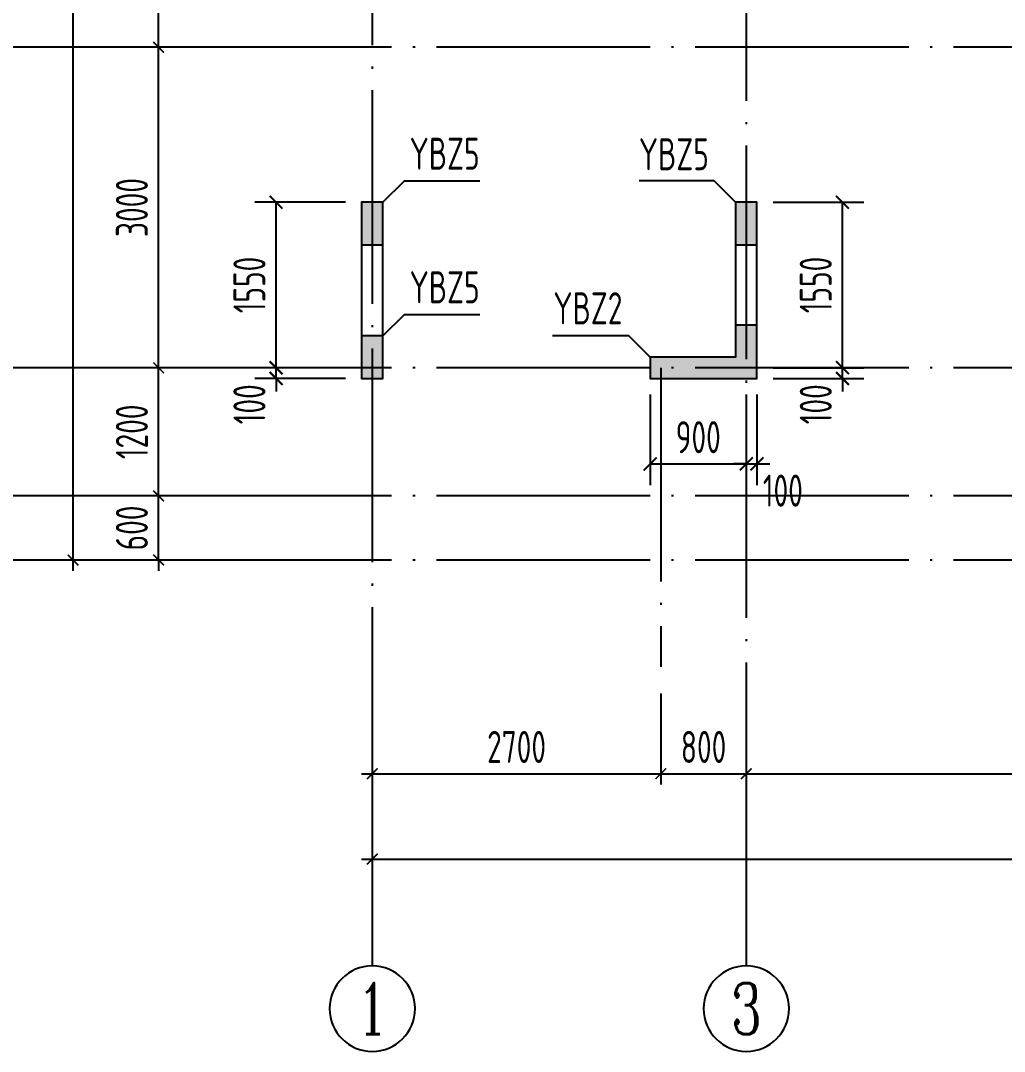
# Model space of a CAD drawing. Extents: x -812054 to 22247, y -644080 to 1003627.
# Drawn here: x -484306 to -475100, y -228678 to -219028 of the extents above; entities that cross this region are included whole.
import ezdxf
from ezdxf.enums import TextEntityAlignment as Align

# ---------------------------------------------------------------- set-up
doc = ezdxf.new("R2010")
doc.units = 0
doc.header["$LTSCALE"] = 1000
doc.linetypes.add('DOTE', pattern=[2.42, 2, -0.2, 0.02, -0.2])
doc.layers.get('0').update_dxf_attribs({"linetype": 'CONTINUOUS'})
doc.layers.get('DEFPOINTS').update_dxf_attribs({"linetype": 'CONTINUOUS'})
for name, color, linetype in [('A-AXIS', 1, 'CONTINUOUS'), ('A-DOTE', 10, 'DOTE'), ('AXIS_NUM', 7, 'CONTINUOUS'), ('S-Q墙实线', 6, 'CONTINUOUS'), ('S-Q墙标注', 3, 'CONTINUOUS'), ('S-X详图填充', 252, 'CONTINUOUS'), ('S-X详图实线', 4, 'CONTINUOUS'), ('S-Y一般标注', 3, 'CONTINUOUS'), ('S-Z柱编号', 6, 'CONTINUOUS')]:
    doc.layers.add(name, color=color, linetype=linetype)
doc.styles.add('TSSD_Axis', font='complex.shx', dxfattribs={"width": 0.7, "bigfont": 'hztxt.shx'})
doc.styles.add('TSSD_DIMENSION', font='Tssdeng.shx', dxfattribs={"width": 0.7, "bigfont": 'tssdchn.shx'})
doc.styles.add('TSSD_REIN', font='tssdeng.shx', dxfattribs={"width": 0.7, "height": 300, "bigfont": 'tssdchn.shx'})
doc.styles.add('结构文字', font='zstxt.shx', dxfattribs={"width": 0.7, "bigfont": 'zshz.shx'})
doc.dimstyles.new('STRUCK', dxfattribs={"dimtxt": 400, "dimasz": 121, "dimexe": 200, "dimexo": 150, "dimgap": 115, "dimtad": 1, "dimdec": 0, "dimdsep": 46, "dimtxsty": '结构文字', "dimblk": 'ARCHTICK', "dimcen": 400, "dimclrd": 3, "dimclre": 3, "dimclrt": 7, "dimadec": 0, "dimazin": 0, "dimtfac": 1, "dimtdec": 0, "dimtix": 1, "dimtmove": 2, "dimatfit": 3, "dimldrblk": '_DIMX', "dimfxl": 1, "dimtolj": 1, "dimtzin": 0, "dimarcsym": 0})
doc.dimstyles.new('TSSD_100_100', dxfattribs={"dimtxt": 300, "dimasz": 100, "dimexe": 100, "dimexo": 250, "dimgap": 100, "dimtad": 1, "dimdec": 0, "dimzin": 0, "dimdsep": 46, "dimtxsty": 'TSSD_DIMENSION', "dimblk": 'ARCHTICK', "dimcen": 0, "dimdle": 100, "dimclrt": 7, "dimadec": 0, "dimazin": 0, "dimtfac": 1, "dimtdec": 0, "dimtix": 1, "dimtmove": 2, "dimatfit": 3, "dimldrblk": 'ARCHTICK', "dimfxl": 1, "dimtolj": 1, "dimtzin": 0, "dimarcsym": 0})

# ---------------------------------------------------------------- blocks, each defined once
blk = doc.blocks.new('_ArchTick')
at = {"color": 0, "linetype": 'ByBlock', "const_width": 0.15}
blk.add_lwpolyline([(-0.5, -0.5), (0.5, 0.5)], dxfattribs=at)
blk = doc.blocks.new('*D86')
at = {"layer": 'DEFPOINTS', "color": 0, "transparency": 16777216}
for p in [(2600, 5200), (3600, 5200), (3600, 4600)]:
    blk.add_point(p, dxfattribs=at)
at = {"layer": 'S-Y一般标注', "color": 0, "lineweight": -2, "transparency": 16777216}
for p, q in [((2600, 5200), (2600, 5300)), ((3350, 5200), (2500, 5200)), ((2600, 4600), (2600, 5200)), ((3350, 4600), (2500, 4600)), ((2600, 4600), (2600, 4500))]:
    blk.add_line(p, q, dxfattribs=at)
at = {"layer": 'S-Y一般标注', "color": 0, "lineweight": -2, "transparency": 16777216, "xscale": 100, "yscale": 100, "zscale": 100}
for p, rotation in [((2600, 5200), 270), ((2600, 4600), 90)]:
    blk.add_blockref('_ArchTick', p, dxfattribs=dict(at, rotation=rotation))
at = {"layer": 'S-Y一般标注', "color": 7, "transparency": 16777216, "insert": (2350, 4900), "char_height": 300, "attachment_point": 5, "rotation": 90, "style": 'TSSD_DIMENSION'}
blk.add_mtext('\\A1;600', dxfattribs=at)
blk = doc.blocks.new('*D87')
at = {"layer": 'DEFPOINTS', "color": 0, "transparency": 16777216}
for p in [(2600, 10900), (3600, 10900), (3600, 9400)]:
    blk.add_point(p, dxfattribs=at)
at = {"layer": 'S-Y一般标注', "color": 0, "lineweight": -2, "transparency": 16777216}
for p, q in [((2600, 9300), (2600, 11000)), ((3350, 10900), (2500, 10900)), ((3350, 9400), (2500, 9400))]:
    blk.add_line(p, q, dxfattribs=at)
at = {"layer": 'S-Y一般标注', "color": 0, "lineweight": -2, "transparency": 16777216, "xscale": 100, "yscale": 100, "zscale": 100}
for p, rotation in [((2600, 10900), 90), ((2600, 9400), 270)]:
    blk.add_blockref('_ArchTick', p, dxfattribs=dict(at, rotation=rotation))
at = {"layer": 'S-Y一般标注', "color": 7, "transparency": 16777216, "insert": (2350, 10150), "char_height": 300, "attachment_point": 5, "rotation": 90, "style": 'TSSD_DIMENSION'}
blk.add_mtext('\\A1;1500', dxfattribs=at)
blk = doc.blocks.new('*D92')
at = {"layer": 'DEFPOINTS', "color": 0, "transparency": 16777216}
for p in [(1800, 20100), (3600, 20100), (3600, 4600)]:
    blk.add_point(p, dxfattribs=at)
at = {"layer": 'S-Y一般标注', "color": 0, "lineweight": -2, "transparency": 16777216}
for p, q in [((1800, 4500), (1800, 20200)), ((3350, 20100), (1700, 20100)), ((3350, 4600), (1700, 4600))]:
    blk.add_line(p, q, dxfattribs=at)
at = {"layer": 'S-Y一般标注', "color": 0, "lineweight": -2, "transparency": 16777216, "xscale": 100, "yscale": 100, "zscale": 100}
for p, rotation in [((1800, 20100), 90), ((1800, 4600), 270)]:
    blk.add_blockref('_ArchTick', p, dxfattribs=dict(at, rotation=rotation))
at = {"layer": 'S-Y一般标注', "color": 7, "transparency": 16777216, "insert": (1550, 12350), "char_height": 300, "attachment_point": 5, "rotation": 90, "style": 'TSSD_DIMENSION'}
blk.add_mtext('\\A1;15500', dxfattribs=at)
blk = doc.blocks.new('*D96')
at = {"layer": 'DEFPOINTS', "color": 0, "transparency": 16777216}
for p in [(2600, 6400), (3600, 6400), (3600, 5200)]:
    blk.add_point(p, dxfattribs=at)
at = {"layer": 'S-Y一般标注', "color": 0, "lineweight": -2, "transparency": 16777216}
for p, q in [((2600, 5100), (2600, 6500)), ((3350, 6400), (2500, 6400)), ((3350, 5200), (2500, 5200))]:
    blk.add_line(p, q, dxfattribs=at)
at = {"layer": 'S-Y一般标注', "color": 0, "lineweight": -2, "transparency": 16777216, "xscale": 100, "yscale": 100, "zscale": 100}
for p, rotation in [((2600, 6400), 90), ((2600, 5200), 270)]:
    blk.add_blockref('_ArchTick', p, dxfattribs=dict(at, rotation=rotation))
at = {"layer": 'S-Y一般标注', "color": 7, "transparency": 16777216, "insert": (2350, 5800), "char_height": 300, "attachment_point": 5, "rotation": 90, "style": 'TSSD_DIMENSION'}
blk.add_mtext('\\A1;1200', dxfattribs=at)
blk = doc.blocks.new('*D97')
at = {"layer": 'DEFPOINTS', "color": 0, "transparency": 16777216}
for p in [(2600, 9400), (3600, 9400), (3600, 6400)]:
    blk.add_point(p, dxfattribs=at)
at = {"layer": 'S-Y一般标注', "color": 0, "lineweight": -2, "transparency": 16777216}
for p, q in [((2600, 6300), (2600, 9500)), ((3350, 9400), (2500, 9400)), ((3350, 6400), (2500, 6400))]:
    blk.add_line(p, q, dxfattribs=at)
at = {"layer": 'S-Y一般标注', "color": 0, "lineweight": -2, "transparency": 16777216, "xscale": 100, "yscale": 100, "zscale": 100}
for p, rotation in [((2600, 9400), 90), ((2600, 6400), 270)]:
    blk.add_blockref('_ArchTick', p, dxfattribs=dict(at, rotation=rotation))
at = {"layer": 'S-Y一般标注', "color": 7, "transparency": 16777216, "insert": (2350, 7900), "char_height": 300, "attachment_point": 5, "rotation": 90, "style": 'TSSD_DIMENSION'}
blk.add_mtext('\\A1;3000', dxfattribs=at)
blk = doc.blocks.new('ts_axno')
at = {"color": 0, "linetype": 'ByBlock', "lineweight": -2}
blk.add_circle((0, 0), 0.5, dxfattribs=at)
at = {"color": 0, "linetype": 'ByBlock', "lineweight": -2, "style": 'TSSD_Axis', "width": 0.7}
blk.add_attdef('A', text='', height=0.6, dxfattribs=at).set_placement((0, 0), align=Align.MIDDLE_CENTER)
blk = doc.blocks.new('*D102')
at = {"layer": 'DEFPOINTS', "color": 0, "transparency": 16777216}
for p in [(7300, 3600), (8100, 3600), (8100, 2600)]:
    blk.add_point(p, dxfattribs=at)
at = {"layer": 'S-Y一般标注', "color": 0, "lineweight": -2, "transparency": 16777216}
for p, q in [((7300, 3350), (7300, 2500)), ((8100, 3350), (8100, 2500)), ((7200, 2600), (8200, 2600))]:
    blk.add_line(p, q, dxfattribs=at)
at = {"layer": 'S-Y一般标注', "color": 0, "lineweight": -2, "transparency": 16777216, "xscale": 100, "yscale": 100, "zscale": 100, "rotation": 180}
blk.add_blockref('_ArchTick', (7300, 2600), dxfattribs=at)
at = {"layer": 'S-Y一般标注', "color": 0, "lineweight": -2, "transparency": 16777216, "xscale": 100, "yscale": 100, "zscale": 100}
blk.add_blockref('_ArchTick', (8100, 2600), dxfattribs=at)
at = {"layer": 'S-Y一般标注', "color": 7, "transparency": 16777216, "insert": (7700, 2850), "char_height": 300, "attachment_point": 5, "style": 'TSSD_DIMENSION'}
blk.add_mtext('\\A1;800', dxfattribs=at)
blk = doc.blocks.new('*D103')
at = {"layer": 'DEFPOINTS', "color": 0, "transparency": 16777216}
for p in [(8100, 3600), (13900, 3600), (13900, 2600)]:
    blk.add_point(p, dxfattribs=at)
at = {"layer": 'S-Y一般标注', "color": 0, "lineweight": -2, "transparency": 16777216}
for p, q in [((8100, 3350), (8100, 2500)), ((13900, 3350), (13900, 2500)), ((8000, 2600), (14000, 2600))]:
    blk.add_line(p, q, dxfattribs=at)
at = {"layer": 'S-Y一般标注', "color": 0, "lineweight": -2, "transparency": 16777216, "xscale": 100, "yscale": 100, "zscale": 100, "rotation": 180}
blk.add_blockref('_ArchTick', (8100, 2600), dxfattribs=at)
at = {"layer": 'S-Y一般标注', "color": 0, "lineweight": -2, "transparency": 16777216, "xscale": 100, "yscale": 100, "zscale": 100}
blk.add_blockref('_ArchTick', (13900, 2600), dxfattribs=at)
at = {"layer": 'S-Y一般标注', "color": 7, "transparency": 16777216, "insert": (11000, 2850), "char_height": 300, "attachment_point": 5, "style": 'TSSD_DIMENSION'}
blk.add_mtext('\\A1;5800', dxfattribs=at)
blk = doc.blocks.new('*D114')
at = {"layer": 'DEFPOINTS', "color": 0, "transparency": 16777216}
for p in [(4600, 3600), (54600, 3600), (54600, 1800)]:
    blk.add_point(p, dxfattribs=at)
at = {"layer": 'S-Y一般标注', "color": 0, "lineweight": -2, "transparency": 16777216}
for p, q in [((4600, 3350), (4600, 1700)), ((54600, 3350), (54600, 1700)), ((4500, 1800), (54700, 1800))]:
    blk.add_line(p, q, dxfattribs=at)
at = {"layer": 'S-Y一般标注', "color": 0, "lineweight": -2, "transparency": 16777216, "xscale": 100, "yscale": 100, "zscale": 100, "rotation": 180}
blk.add_blockref('_ArchTick', (4600, 1800), dxfattribs=at)
at = {"layer": 'S-Y一般标注', "color": 0, "lineweight": -2, "transparency": 16777216, "xscale": 100, "yscale": 100, "zscale": 100}
blk.add_blockref('_ArchTick', (54600, 1800), dxfattribs=at)
at = {"layer": 'S-Y一般标注', "color": 7, "transparency": 16777216, "insert": (29600, 2050), "char_height": 300, "attachment_point": 5, "style": 'TSSD_DIMENSION'}
blk.add_mtext('\\A1;50000', dxfattribs=at)
blk = doc.blocks.new('*D116')
at = {"layer": 'DEFPOINTS', "color": 0, "transparency": 16777216}
for p in [(4600, 3600), (7300, 3600), (7300, 2600)]:
    blk.add_point(p, dxfattribs=at)
at = {"layer": 'S-Y一般标注', "color": 0, "lineweight": -2, "transparency": 16777216}
for p, q in [((4600, 3350), (4600, 2500)), ((7300, 3350), (7300, 2500)), ((4500, 2600), (7400, 2600))]:
    blk.add_line(p, q, dxfattribs=at)
at = {"layer": 'S-Y一般标注', "color": 0, "lineweight": -2, "transparency": 16777216, "xscale": 100, "yscale": 100, "zscale": 100, "rotation": 180}
blk.add_blockref('_ArchTick', (4600, 2600), dxfattribs=at)
at = {"layer": 'S-Y一般标注', "color": 0, "lineweight": -2, "transparency": 16777216, "xscale": 100, "yscale": 100, "zscale": 100}
blk.add_blockref('_ArchTick', (7300, 2600), dxfattribs=at)
at = {"layer": 'S-Y一般标注', "color": 7, "transparency": 16777216, "insert": (5950, 2850), "char_height": 300, "attachment_point": 5, "style": 'TSSD_DIMENSION'}
blk.add_mtext('\\A1;2700', dxfattribs=at)
blk = doc.blocks.new('*D1851')
at = {"layer": 'DEFPOINTS', "color": 0, "transparency": 16777216}
for p in [(-481915.3, -222278.3), (-481115.3, -222278.3), (-481115.3, -222378.3)]:
    blk.add_point(p, dxfattribs=at)
at = {"layer": 'S-Q墙标注', "color": 3, "lineweight": -2, "transparency": 16777216}
for p, q in [((-481915.3, -222278.3), (-481915.3, -222157.3)), ((-481265.3, -222278.3), (-482115.3, -222278.3)), ((-481915.3, -222378.3), (-481915.3, -222278.3)), ((-481265.3, -222378.3), (-482115.3, -222378.3)), ((-481915.3, -222378.3), (-481915.3, -222499.3))]:
    blk.add_line(p, q, dxfattribs=at)
at = {"layer": 'S-Q墙标注', "color": 3, "lineweight": -2, "transparency": 16777216, "xscale": 121, "yscale": 121, "zscale": 121}
for p, rotation in [((-481915.3, -222278.3), 270), ((-481915.3, -222378.3), 90)]:
    blk.add_blockref('_ArchTick', p, dxfattribs=dict(at, rotation=rotation))
at = {"layer": 'S-Q墙标注', "color": 7, "transparency": 16777216, "insert": (-482165.3, -222620.2), "char_height": 300, "attachment_point": 5, "rotation": 90, "style": 'TSSD_REIN'}
blk.add_mtext('\\A1;100', dxfattribs=at)
blk = doc.blocks.new('_DIMX')
blk.add_line((-150, 0), (150, 0))
at = {"const_width": 50}
blk.add_lwpolyline([(-70, -70), (70, 70)], dxfattribs=at)
blk = doc.blocks.new('*D1852')
at = {"layer": 'DEFPOINTS', "color": 0, "transparency": 16777216}
for p in [(-481915.3, -220728.3), (-481115.3, -220728.3), (-481115.3, -222278.3)]:
    blk.add_point(p, dxfattribs=at)
at = {"layer": 'S-Q墙标注', "color": 3, "lineweight": -2, "transparency": 16777216}
for p, q in [((-481265.3, -220728.3), (-482115.3, -220728.3)), ((-481915.3, -222278.3), (-481915.3, -220728.3)), ((-481265.3, -222278.3), (-482115.3, -222278.3))]:
    blk.add_line(p, q, dxfattribs=at)
at = {"layer": 'S-Q墙标注', "color": 3, "lineweight": -2, "transparency": 16777216, "xscale": 121, "yscale": 121, "zscale": 121}
for p, rotation in [((-481915.3, -220728.3), 90), ((-481915.3, -222278.3), 270)]:
    blk.add_blockref('_ArchTick', p, dxfattribs=dict(at, rotation=rotation))
at = {"layer": 'S-Q墙标注', "color": 7, "transparency": 16777216, "insert": (-482165.3, -221503.3), "char_height": 300, "attachment_point": 5, "rotation": 90, "style": 'TSSD_REIN'}
blk.add_mtext('\\A1;1550', dxfattribs=at)
blk = doc.blocks.new('*D1855')
at = {"layer": 'DEFPOINTS', "color": 0, "transparency": 16777216}
for p in [(-477415.3, -222278.3), (-476615.3, -222278.3), (-477415.3, -222378.3)]:
    blk.add_point(p, dxfattribs=at)
at = {"layer": 'S-Q墙标注', "color": 3, "lineweight": -2, "transparency": 16777216}
for p, q in [((-476615.3, -222278.3), (-476615.3, -222157.3)), ((-477265.3, -222278.3), (-476415.3, -222278.3)), ((-476615.3, -222378.3), (-476615.3, -222278.3)), ((-477265.3, -222378.3), (-476415.3, -222378.3)), ((-476615.3, -222378.3), (-476615.3, -222499.3))]:
    blk.add_line(p, q, dxfattribs=at)
at = {"layer": 'S-Q墙标注', "color": 3, "lineweight": -2, "transparency": 16777216, "xscale": 121, "yscale": 121, "zscale": 121}
for p, rotation in [((-476615.3, -222278.3), 270), ((-476615.3, -222378.3), 90)]:
    blk.add_blockref('_ArchTick', p, dxfattribs=dict(at, rotation=rotation))
at = {"layer": 'S-Q墙标注', "color": 7, "transparency": 16777216, "insert": (-476865.3, -222620.2), "char_height": 300, "attachment_point": 5, "rotation": 90, "style": 'TSSD_REIN'}
blk.add_mtext('\\A1;100', dxfattribs=at)
blk = doc.blocks.new('*D1856')
at = {"layer": 'DEFPOINTS', "color": 0, "transparency": 16777216}
for p in [(-477415.3, -220728.3), (-476615.3, -220728.3), (-477415.3, -222278.3)]:
    blk.add_point(p, dxfattribs=at)
at = {"layer": 'S-Q墙标注', "color": 3, "lineweight": -2, "transparency": 16777216}
for p, q in [((-477265.3, -220728.3), (-476415.3, -220728.3)), ((-476615.3, -222278.3), (-476615.3, -220728.3)), ((-477265.3, -222278.3), (-476415.3, -222278.3))]:
    blk.add_line(p, q, dxfattribs=at)
at = {"layer": 'S-Q墙标注', "color": 3, "lineweight": -2, "transparency": 16777216, "xscale": 121, "yscale": 121, "zscale": 121}
for p, rotation in [((-476615.3, -220728.3), 90), ((-476615.3, -222278.3), 270)]:
    blk.add_blockref('_ArchTick', p, dxfattribs=dict(at, rotation=rotation))
at = {"layer": 'S-Q墙标注', "color": 7, "transparency": 16777216, "insert": (-476865.3, -221503.3), "char_height": 300, "attachment_point": 5, "rotation": 90, "style": 'TSSD_REIN'}
blk.add_mtext('\\A1;1550', dxfattribs=at)
blk = doc.blocks.new('*D1857')
at = {"layer": 'DEFPOINTS', "color": 0, "transparency": 16777216}
for p in [(-478415.3, -222378.3), (-477515.3, -222378.3), (-477515.3, -223178.3)]:
    blk.add_point(p, dxfattribs=at)
at = {"layer": 'S-Q墙标注', "color": 3, "lineweight": -2, "transparency": 16777216}
for p, q in [((-478415.3, -222528.3), (-478415.3, -223378.3)), ((-477515.3, -222528.3), (-477515.3, -223378.3)), ((-478415.3, -223178.3), (-477515.3, -223178.3))]:
    blk.add_line(p, q, dxfattribs=at)
at = {"layer": 'S-Q墙标注', "color": 3, "lineweight": -2, "transparency": 16777216, "xscale": 121, "yscale": 121, "zscale": 121, "rotation": 180}
blk.add_blockref('_ArchTick', (-478415.3, -223178.3), dxfattribs=at)
at = {"layer": 'S-Q墙标注', "color": 3, "lineweight": -2, "transparency": 16777216, "xscale": 121, "yscale": 121, "zscale": 121}
blk.add_blockref('_ArchTick', (-477515.3, -223178.3), dxfattribs=at)
at = {"layer": 'S-Q墙标注', "color": 7, "transparency": 16777216, "insert": (-477965.3, -222928.3), "char_height": 300, "attachment_point": 5, "style": 'TSSD_REIN'}
blk.add_mtext('\\A1;900', dxfattribs=at)
blk = doc.blocks.new('*D1858')
at = {"layer": 'DEFPOINTS', "color": 0, "transparency": 16777216}
for p in [(-477515.3, -222378.3), (-477415.3, -222378.3), (-477415.3, -223178.3)]:
    blk.add_point(p, dxfattribs=at)
at = {"layer": 'S-Q墙标注', "color": 3, "lineweight": -2, "transparency": 16777216}
for p, q in [((-477515.3, -222528.3), (-477515.3, -223378.3)), ((-477415.3, -222528.3), (-477415.3, -223378.3)), ((-477515.3, -223178.3), (-477636.3, -223178.3)), ((-477515.3, -223178.3), (-477415.3, -223178.3)), ((-477415.3, -223178.3), (-477294.3, -223178.3))]:
    blk.add_line(p, q, dxfattribs=at)
at = {"layer": 'S-Q墙标注', "color": 3, "lineweight": -2, "transparency": 16777216, "xscale": 121, "yscale": 121, "zscale": 121}
blk.add_blockref('_ArchTick', (-477515.3, -223178.3), dxfattribs=at)
at = {"layer": 'S-Q墙标注', "color": 3, "lineweight": -2, "transparency": 16777216, "xscale": 121, "yscale": 121, "zscale": 121, "rotation": 180}
blk.add_blockref('_ArchTick', (-477415.3, -223178.3), dxfattribs=at)
at = {"layer": 'S-Q墙标注', "color": 7, "transparency": 16777216, "insert": (-477173.4, -223428.3), "char_height": 300, "attachment_point": 5, "style": 'TSSD_REIN'}
blk.add_mtext('\\A1;100', dxfattribs=at)
blk = doc.blocks.new('20210726.16350016')
at = {"layer": 'A-AXIS'}
for p, q in [((3600, 9400), (800, 9400)), ((3600, 6400), (800, 6400)), ((3600, 5200), (800, 5200)), ((3600, 4600), (800, 4600)), ((4600, 3600), (4600, 800)), ((8100, 3600), (8100, 800))]:
    blk.add_line(p, q, dxfattribs=at)
at = {"layer": 'A-DOTE'}
for p, q in [((4600, 21100), (4600, 3600)), ((8100, 10900), (8100, 3600)), ((55600, 9400), (3600, 9400)), ((55600, 6400), (3600, 6400)), ((7300, 6400), (7300, 3600)), ((55600, 5200), (3600, 5200)), ((55600, 4600), (3600, 4600))]:
    blk.add_line(p, q, dxfattribs=at)
at = {"layer": 'A-AXIS'}
ref = blk.add_blockref('ts_axno', (4600, 400), dxfattribs=dict(at, xscale=-800, yscale=800, zscale=800, rotation=180))
ref.add_attrib('1', '1', dxfattribs={"layer": 'AXIS_NUM', "height": 480, "style": 'TSSD_Axis', "width": 0.7}).set_placement((4600, 400), align=Align.MIDDLE_CENTER)
ref = blk.add_blockref('ts_axno', (8100, 400), dxfattribs=dict(at, xscale=-800, yscale=800, zscale=800, rotation=180))
ref.add_attrib('2', '3', dxfattribs={"layer": 'AXIS_NUM', "height": 480, "style": 'TSSD_Axis', "width": 0.7}).set_placement((8100, 400), align=Align.MIDDLE_CENTER)
at = {"layer": 'S-Y一般标注'}
for base, p1, p2, picture, middle in [((1800, 20100), (3600, 4600), (3600, 20100), '*D92', (1550, 12350)), ((2600, 10900), (3600, 9400), (3600, 10900), '*D87', (2350, 10150)), ((2600, 9400), (3600, 6400), (3600, 9400), '*D97', (2350, 7900)), ((2600, 6400), (3600, 5200), (3600, 6400), '*D96', (2350, 5800)), ((2600, 5200), (3600, 4600), (3600, 5200), '*D86', (2350, 4900))]:
    dim = blk.add_linear_dim(base=base, p1=p1, p2=p2, angle=90, dimstyle='TSSD_100_100', dxfattribs=at)
    dim.commit()
    dim.dimension.update_dxf_attribs({"geometry": picture, "text_midpoint": middle})
for base, p1, p2, picture, middle in [((54600, 1800), (4600, 3600), (54600, 3600), '*D114', (29600, 2050)), ((7300, 2600), (4600, 3600), (7300, 3600), '*D116', (5950, 2850)), ((8100, 2600), (7300, 3600), (8100, 3600), '*D102', (7700, 2850)), ((13900, 2600), (8100, 3600), (13900, 3600), '*D103', (11000, 2850))]:
    dim = blk.add_linear_dim(base=base, p1=p1, p2=p2, dimstyle='TSSD_100_100', dxfattribs=at)
    dim.commit()
    dim.dimension.update_dxf_attribs({"geometry": picture, "text_midpoint": middle})

msp = doc.modelspace()

# ---------------------------------------------------------------- hatches: boundary and pattern name
at = {"layer": 'S-X详图填充'}
h = msp.add_hatch(color=256, dxfattribs=at)
h.dxf.hatch_style = 1
h.paths.add_polyline_path([(-481115.31, -221128.3), (-480915.31, -221128.3), (-480915.31, -220728.3), (-481115.31, -220728.3)])
h = msp.add_hatch(color=256, dxfattribs=at)
h.dxf.hatch_style = 1
h.paths.add_polyline_path([(-477615.31, -221128.26), (-477415.31, -221128.26), (-477415.31, -220728.26), (-477615.31, -220728.26)])
h = msp.add_hatch(color=256, dxfattribs=at)
h.dxf.hatch_style = 1
h.paths.add_polyline_path([(-477415.31, -221878.26), (-477615.31, -221878.26), (-477615.31, -222178.26), (-478415.31, -222178.26), (-478415.31, -222378.26), (-477415.31, -222378.26)])
h = msp.add_hatch(color=256, dxfattribs=at)
h.dxf.hatch_style = 1
h.paths.add_polyline_path([(-480915.31, -221978.26), (-481115.31, -221978.26), (-481115.31, -222378.26), (-480915.31, -222378.26)])

# ---------------------------------------------------------------- linework, layer by layer
at = {"layer": 'S-Q墙实线'}
msp.add_lwpolyline([(-480915.31, -222378.26), (-480915.31, -220728.3), (-481115.31, -220728.3), (-481115.31, -222378.26)], close=True, dxfattribs=at)
msp.add_lwpolyline([(-478315.32, -222178.26), (-478415.31, -222178.26), (-478415.31, -222378.26), (-478315.32, -222378.26), (-477415.31, -222378.26), (-477415.31, -220728.26), (-477615.31, -220728.26), (-477615.31, -222178.26), (-478315.32, -222178.26)], dxfattribs=at)
at = {"layer": 'S-X详图实线'}
for points in [[(-481115.31, -221128.3), (-480915.31, -221128.3), (-480915.31, -220728.3), (-481115.31, -220728.3), (-481115.31, -221128.3)], [(-477615.31, -221128.26), (-477415.31, -221128.26), (-477415.31, -220728.26), (-477615.31, -220728.26), (-477615.31, -221128.26)], [(-477415.31, -221878.26), (-477615.31, -221878.26), (-477615.31, -222178.26), (-478415.31, -222178.26), (-478415.31, -222378.26), (-477415.31, -222378.26), (-477415.31, -221878.26)], [(-480915.31, -221978.26), (-481115.31, -221978.26), (-481115.31, -222378.26), (-480915.31, -222378.26), (-480915.31, -221978.26)]]:
    msp.add_lwpolyline(points, close=True, dxfattribs=at)
at = {"layer": 'S-Z柱编号', "color": 7}
for points in [[(-480915.31, -220728.3), (-480715.31, -220528.3), (-480007.93, -220528.3)], [(-477615.31, -220728.26), (-477815.31, -220528.26), (-478519.18, -220528.26)], [(-480915.31, -221978.26), (-480715.31, -221778.26), (-480007.93, -221778.26)], [(-478415.31, -222178.26), (-478615.31, -221978.26), (-479330.52, -221978.26)]]:
    msp.add_lwpolyline(points, dxfattribs=at)

# ---------------------------------------------------------------- block references
at = {"layer": 'A-DOTE'}
msp.add_blockref('20210726.16350016', (-485615.32, -228678.31), dxfattribs=at)

# ---------------------------------------------------------------- texts
at = {"layer": 'S-Z柱编号', "color": 7, "style": 'TSSD_REIN', "width": 0.7}
for s, p in [('YBZ5', (-480666.33, -220514.56)), ('YBZ5', (-478521.08, -220518.97)), ('YBZ5', (-480666.33, -221764.52)), ('YBZ2', (-479321.08, -221961.41))]:
    msp.add_text(s, height=300, dxfattribs=at).set_placement(p, align=Align.BOTTOM_LEFT)

# ---------------------------------------------------------------- dimensions: what is measured, and where the dimension line sits
at = {"layer": 'S-Q墙标注'}
for base, p1, p2, picture, middle in [((-481915.31, -220728.3), (-481115.31, -222278.26), (-481115.31, -220728.3), '*D1852', (-482165.31, -221503.28)), ((-476615.31, -220728.26), (-477415.31, -222278.26), (-477415.31, -220728.26), '*D1856', (-476865.31, -221503.26))]:
    dim = msp.add_linear_dim(base=base, p1=p1, p2=p2, angle=90, dimstyle='STRUCK', override={"dimtxt": 300, "dimgap": 100, "dimtxsty": 'TSSD_REIN'}, dxfattribs=at)
    dim.commit()
    dim.dimension.update_dxf_attribs({"geometry": picture, "text_midpoint": middle})
for base, p1, p2, picture, middle in [((-481915.31, -222278.26), (-481115.31, -222378.26), (-481115.31, -222278.26), '*D1851', (-482165.31, -222620.18)), ((-476615.31, -222278.26), (-477415.31, -222378.26), (-477415.31, -222278.26), '*D1855', (-476865.31, -222620.18))]:
    dim = msp.add_linear_dim(base=base, p1=p1, p2=p2, angle=90, dimstyle='STRUCK', override={"dimtxt": 300, "dimgap": 100, "dimtxsty": 'TSSD_REIN'}, dxfattribs=at)
    dim.commit()
    dim.dimension.update_dxf_attribs({"geometry": picture, "text_midpoint": middle, "dimtype": 160})
dim = msp.add_linear_dim(base=(-477515.32, -223178.26), p1=(-478415.31, -222378.26), p2=(-477515.32, -222378.26), dimstyle='STRUCK', override={"dimtxt": 300, "dimgap": 100, "dimtxsty": 'TSSD_REIN'}, dxfattribs=at)
dim.commit()
dim.dimension.update_dxf_attribs({"geometry": '*D1857', "text_midpoint": (-477965.32, -222928.26)})
dim = msp.add_linear_dim(base=(-477415.31, -223178.26), p1=(-477515.32, -222378.26), p2=(-477415.31, -222378.26), dimstyle='STRUCK', override={"dimtxt": 300, "dimgap": 100, "dimtxsty": 'TSSD_REIN'}, dxfattribs=at)
dim.commit()
dim.dimension.update_dxf_attribs({"geometry": '*D1858', "text_midpoint": (-477173.39, -223428.26), "dimtype": 160})

doc.saveas('drawing.dxf')
